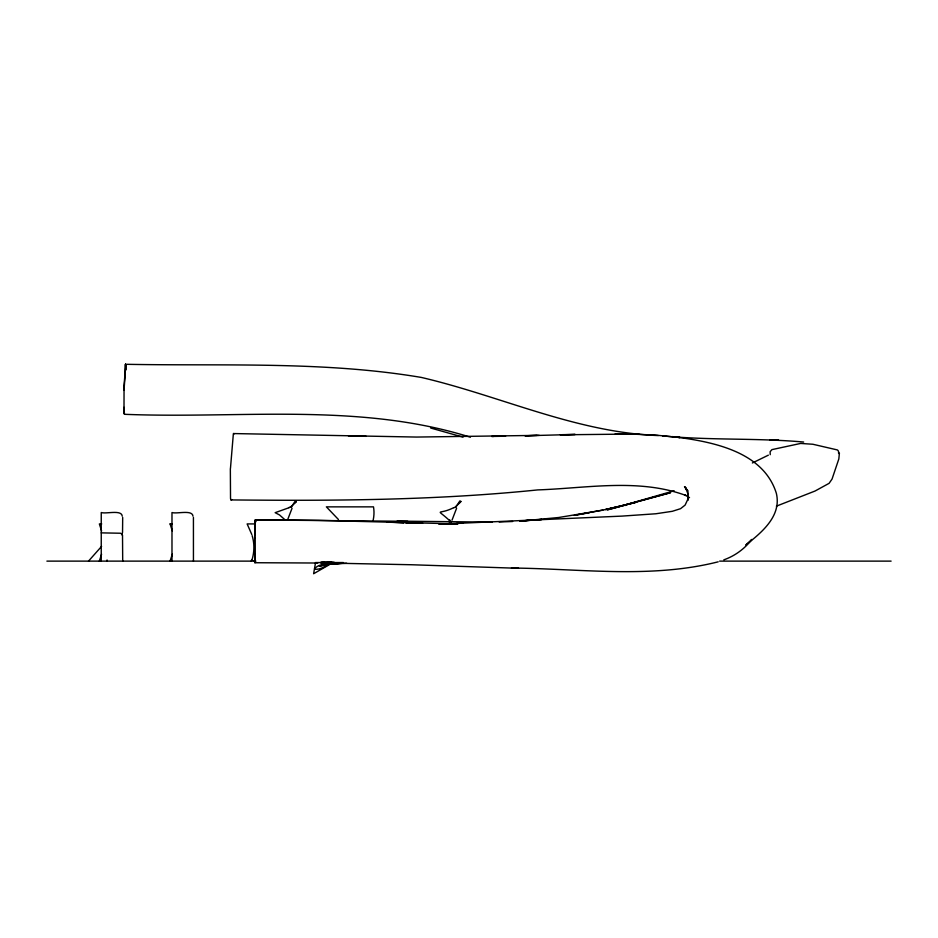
<?xml version="1.0" encoding="UTF-8"?>
<svg xmlns="http://www.w3.org/2000/svg" width="938" height="938" viewBox="0 0 938 938"><rect width="100%" height="100%" fill="white"/><g stroke="black" fill="none" stroke-linecap="round" stroke-linejoin="round"><path stroke-width="1.41" d="M124.004 390.173L124.918 377.991A18.514 1.067 -90 0 0 124.989 376.689L125.258 369.408M254.773 538.049L254.902 528.774M254.773 534.637L254.773 533.663M254.726 534.203L254.808 530.896A45.974 1.126 90 0 0 254.878 529.407L254.89 529.149M254.773 533.136L254.855 529.571M122.515 535.141L122.702 561.123M122.69 517.436L122.538 532.608M193.427 517.436L193.439 561.123M107.038 561.123L107.061 559.974M838.631 453.488L838.549 451.659A2.779 2.755 -57 0 0 837.271 449.912L812.836 444.249L800.653 443.44L771.904 449.63L770.121 451.741L770.227 454.684M125.176 371.636L124.051 385.483L124.004 407.42M125.211 370.651L125.54 364.272L125.821 369.408M125.282 368.681L125.54 364.272M254.913 528.68L255.077 524.53M255.019 526.523L255.417 519.746L318.861 520.379L457.885 523.908L438.75 524.014M255.089 524.905L255.546 520.344M254.902 528.891A30.942 0.762 -90 0 0 254.995 527.015L255.042 526.03M255.136 523.017L255.441 519.758M688.105 498.524L688.375 497.034L687.789 500.353L687.859 492.72L688.363 494.854L685.35 487.232L687.05 490.257L684.494 486.646L688.234 491.207M99.334 561.123L101.574 554.206M170.071 561.123L172.311 554.206M296.22 501.396L295.306 500.939L291.12 507.388M287.438 520.238L292.058 508.244M451.987 520.238L456.595 508.244M372.914 521.282L373.301 519.523A35.656 33.979 -37.9 0 0 373.5 506.86L326.377 506.86L338.454 519.523M460.734 501.525L459.855 500.939L455.657 507.388M688.046 498.852L685.115 505.09L680.542 508.689L672.312 511.304L655.826 513.766L622.07 516.099L456.783 523.392M254.995 562.566L254.984 562.612A30.977 0.762 90 0 1 254.937 562.73L317.794 563.023M255.03 562.425L255.417 561.135M449.232 522.009L449.853 519.933M251.267 561.123L251.677 559.986M291.214 506.555L295.833 502.252M460.382 502.252L455.751 506.555M122.233 516.158C121.67 509.463 106.205 514.141 101.245 512.547L101.245 561.123M192.97 516.158C192.407 509.463 176.942 514.141 171.982 512.547L171.982 561.123M88.512 561.123L101.597 546.35M231.85 499.532L230.877 499.895L230.525 498.441L230.349 468.977A14.867 1.911 90 0 0 230.514 467.769L233.328 434.153A6.097 0.786 -90 0 1 233.597 433.485L233.996 434.071M768.351 455.165L752.37 462.985M333.905 562.038L313.632 573.728L315.543 562.554L343.402 562.554M332.486 562.683C326.858 564.911 321.077 570.046 314.805 569.19L314.582 568.756C320.773 561.463 334.526 564.817 343.296 563.117L323.446 564.442L329.449 562.554M121.506 534.766L122.397 533.734L120.205 533.23L101.245 532.866M289.115 507.681L275.162 512.676L279.489 514.927L284.812 519.617M453.664 507.681C437.425 515.912 435.126 506.672 451.272 522.196M331.946 562.19L323.61 565.45L319.389 566.13L325.545 564.606L338.36 563.386M723.819 559.857C734.946 555.917 744.69 548.789 751.83 539.432L745.862 545.013C761.656 532.421 781.706 516.228 776.371 493.376C763.204 450.709 710.793 441.376 672.37 436.616L680.085 437.565L655.474 435.091L631.391 434.071L560.279 434.81M776.383 506.157L815.04 491.031L829.098 483.328L832.041 479.084L838.83 458.952L839.404 453.019M674.176 490.773L615.211 507.775M718.203 561.815C650.679 578.91 580.176 568.627 511.433 568.029L518.526 568.299L411.254 564.735L333.647 563.163M231.088 499.919C333.389 500.927 435.853 500.364 537.744 489.906C586.778 488.217 638.778 478.052 685.995 495.499L684.892 494.959L689.524 497.656M611.201 508.912L670.494 492.696L620.909 506.074L605.596 509.569L635.378 502.534L604.224 509.791L574.314 515.325L589.123 512.781M624.825 505.488L626.162 505.16M611.224 508.759L613.874 508.126M602.841 510.155L558.579 517.518L521.481 521.012M520.133 521.094L541.812 519.453L519.933 521.071M324.689 562.354L320.608 562.554L332.298 562.39M346.673 563.269L337.012 563.715L333.013 562.976M499.168 521.985L512.629 521.493M537.134 435.384L524.963 435.795L575.182 434.435L562.12 434.681M463.055 523.216L439.207 523.861M233.539 433.555L416.484 437.061L539.162 435.361M493.798 436.405L491.758 436.44L505.605 436.229M492.298 522.126L397.102 521.129M439.816 523.99L445.609 523.908M101.726 523.92L99.358 523.92L101.597 530.943M170.095 523.92L172.064 523.92M255.288 523.92L247.128 523.92L251.818 534.554M46.9 561.123L255.886 561.123M719.622 561.123L891.1 561.123M125.528 364.284C224.076 366.183 323.68 360.989 421.256 377.416C500.505 395.871 575.768 432.477 658.324 435.56M615.047 434.013L631.391 434.071M407.76 521.305L255.417 519.933L255.593 521.54M803.667 442.033C756.79 437.835 709.503 440.508 662.615 435.889M124.062 413.083L124.543 414.303C239.378 418.946 358.891 402.144 470.43 437.225M630.993 434.071L639.059 434.271M422.651 523.216L405.779 522.794L421.525 523.193M348.373 435.842L366.195 436.334M769.875 440.016L778.751 440.285L772.361 440.086M387.288 522.185L404.032 522.677L386.655 522.103M124.449 414.303L124.004 408.499M430.73 428.045L463.044 437.131M172.334 530.943L170.071 523.92M254.89 562.753L254.773 556.644M255.464 520.004L255.617 521.974M125.563 364.331L125.844 370.17M124.062 413.001L124.015 409.554M254.784 559.083L254.995 561.123L254.784 558.755M254.808 558.79L254.726 537.509A43.183 1.055 -90 0 1 254.726 536.137L254.726 535.082M254.773 558.075L254.773 554.112M124.004 407.303L124.004 408.71M254.773 537.908L254.773 554.241M255.077 559.974A129.667 37.555 -40.7 0 1 253.67 561.112M252.17 535.715A35.222 29.559 -82.7 0 1 251.912 560.092M296.103 501.513A29.418 1.911 -46 0 1 295.576 502.51M290.932 506.532A19.956 6.543 -8.9 0 1 288.834 507.622M456.02 506.59A19.956 6.789 -8 0 1 453.945 507.739M460.91 501.349A29.113 1.97 -45.3 0 1 460.875 501.76M609.864 509.217L607.191 509.838L609.876 509.217M331.935 562.319L320.608 562.554L331.935 562.331"/></g></svg>
